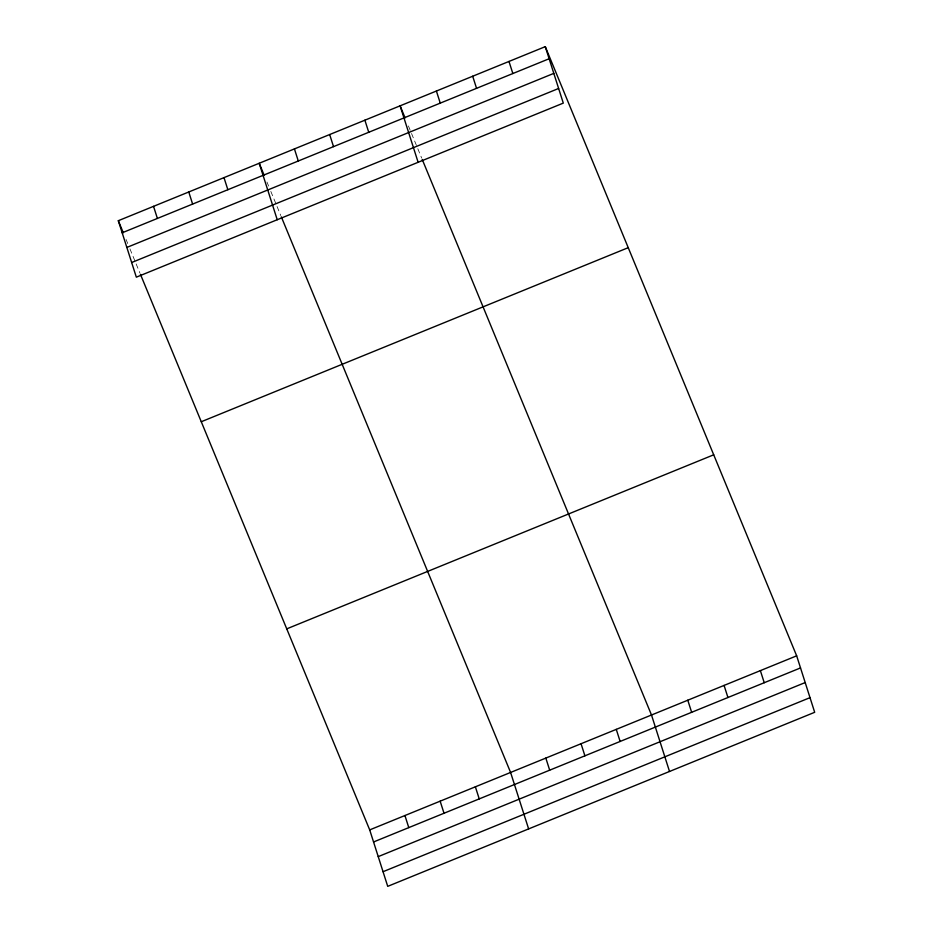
<?xml version="1.0" encoding="UTF-8"?>
<svg xmlns="http://www.w3.org/2000/svg" width="933" height="933" viewBox="0 0 933 933"><rect width="100%" height="100%" fill="white"/><g stroke="black" fill="none" stroke-linecap="round" stroke-linejoin="round"><path stroke-width="0.7" stroke-dasharray="4.67 3.5" d="M408.409 125.932L417.249 147.379M417.809 148.72L421.681 158.097M266.955 182.028L268.611 186.052M270.827 191.417L280.786 215.535M126.06 239.466L127.716 243.49M129.932 248.854L139.88 272.972"/><path stroke-width="1.4" d="M545.28 46.65L563.299 103.108L136.335 277.171L118.316 220.701L545.28 46.65L796.665 655.829L814.684 712.299L387.72 886.35L369.701 829.892L140.44 274.314M122.176 232.795L549.129 58.744M126.841 247.443L553.805 73.38M131.658 262.523L558.622 88.472M201.271 421.739L628.236 247.677M286.746 628.854L713.71 454.803M369.701 829.892L796.665 655.829M373.562 841.974L800.526 667.923M378.238 856.622L805.191 682.559M383.055 871.702L810.007 697.651M405.085 117.896L400.105 105.826L418.124 162.295M422.229 159.438L651.502 715.005L669.521 771.474M264.191 175.334L259.211 163.263L277.229 219.733M281.334 216.876L510.596 772.454L528.626 828.912M118.316 220.701L123.296 232.772M760.372 670.629L764.232 682.711M724.078 685.417L727.938 697.511M508.986 61.45L512.847 73.532M687.784 700.216L691.645 712.299M472.693 76.238L476.553 88.332M436.399 91.037L440.259 103.12M616.27 729.373L620.13 741.455M581.049 743.729L584.909 755.823M364.885 120.194L368.745 132.276M545.828 758.086L549.689 770.18M329.664 134.55L333.524 146.633M294.431 148.907L298.292 161.001M475.375 786.811L479.235 798.893M440.154 801.167L444.015 813.261M223.99 177.632L227.85 189.714M404.934 815.524L408.782 827.618M188.769 191.988L192.618 204.07M153.537 206.345L157.397 218.439"/></g></svg>
